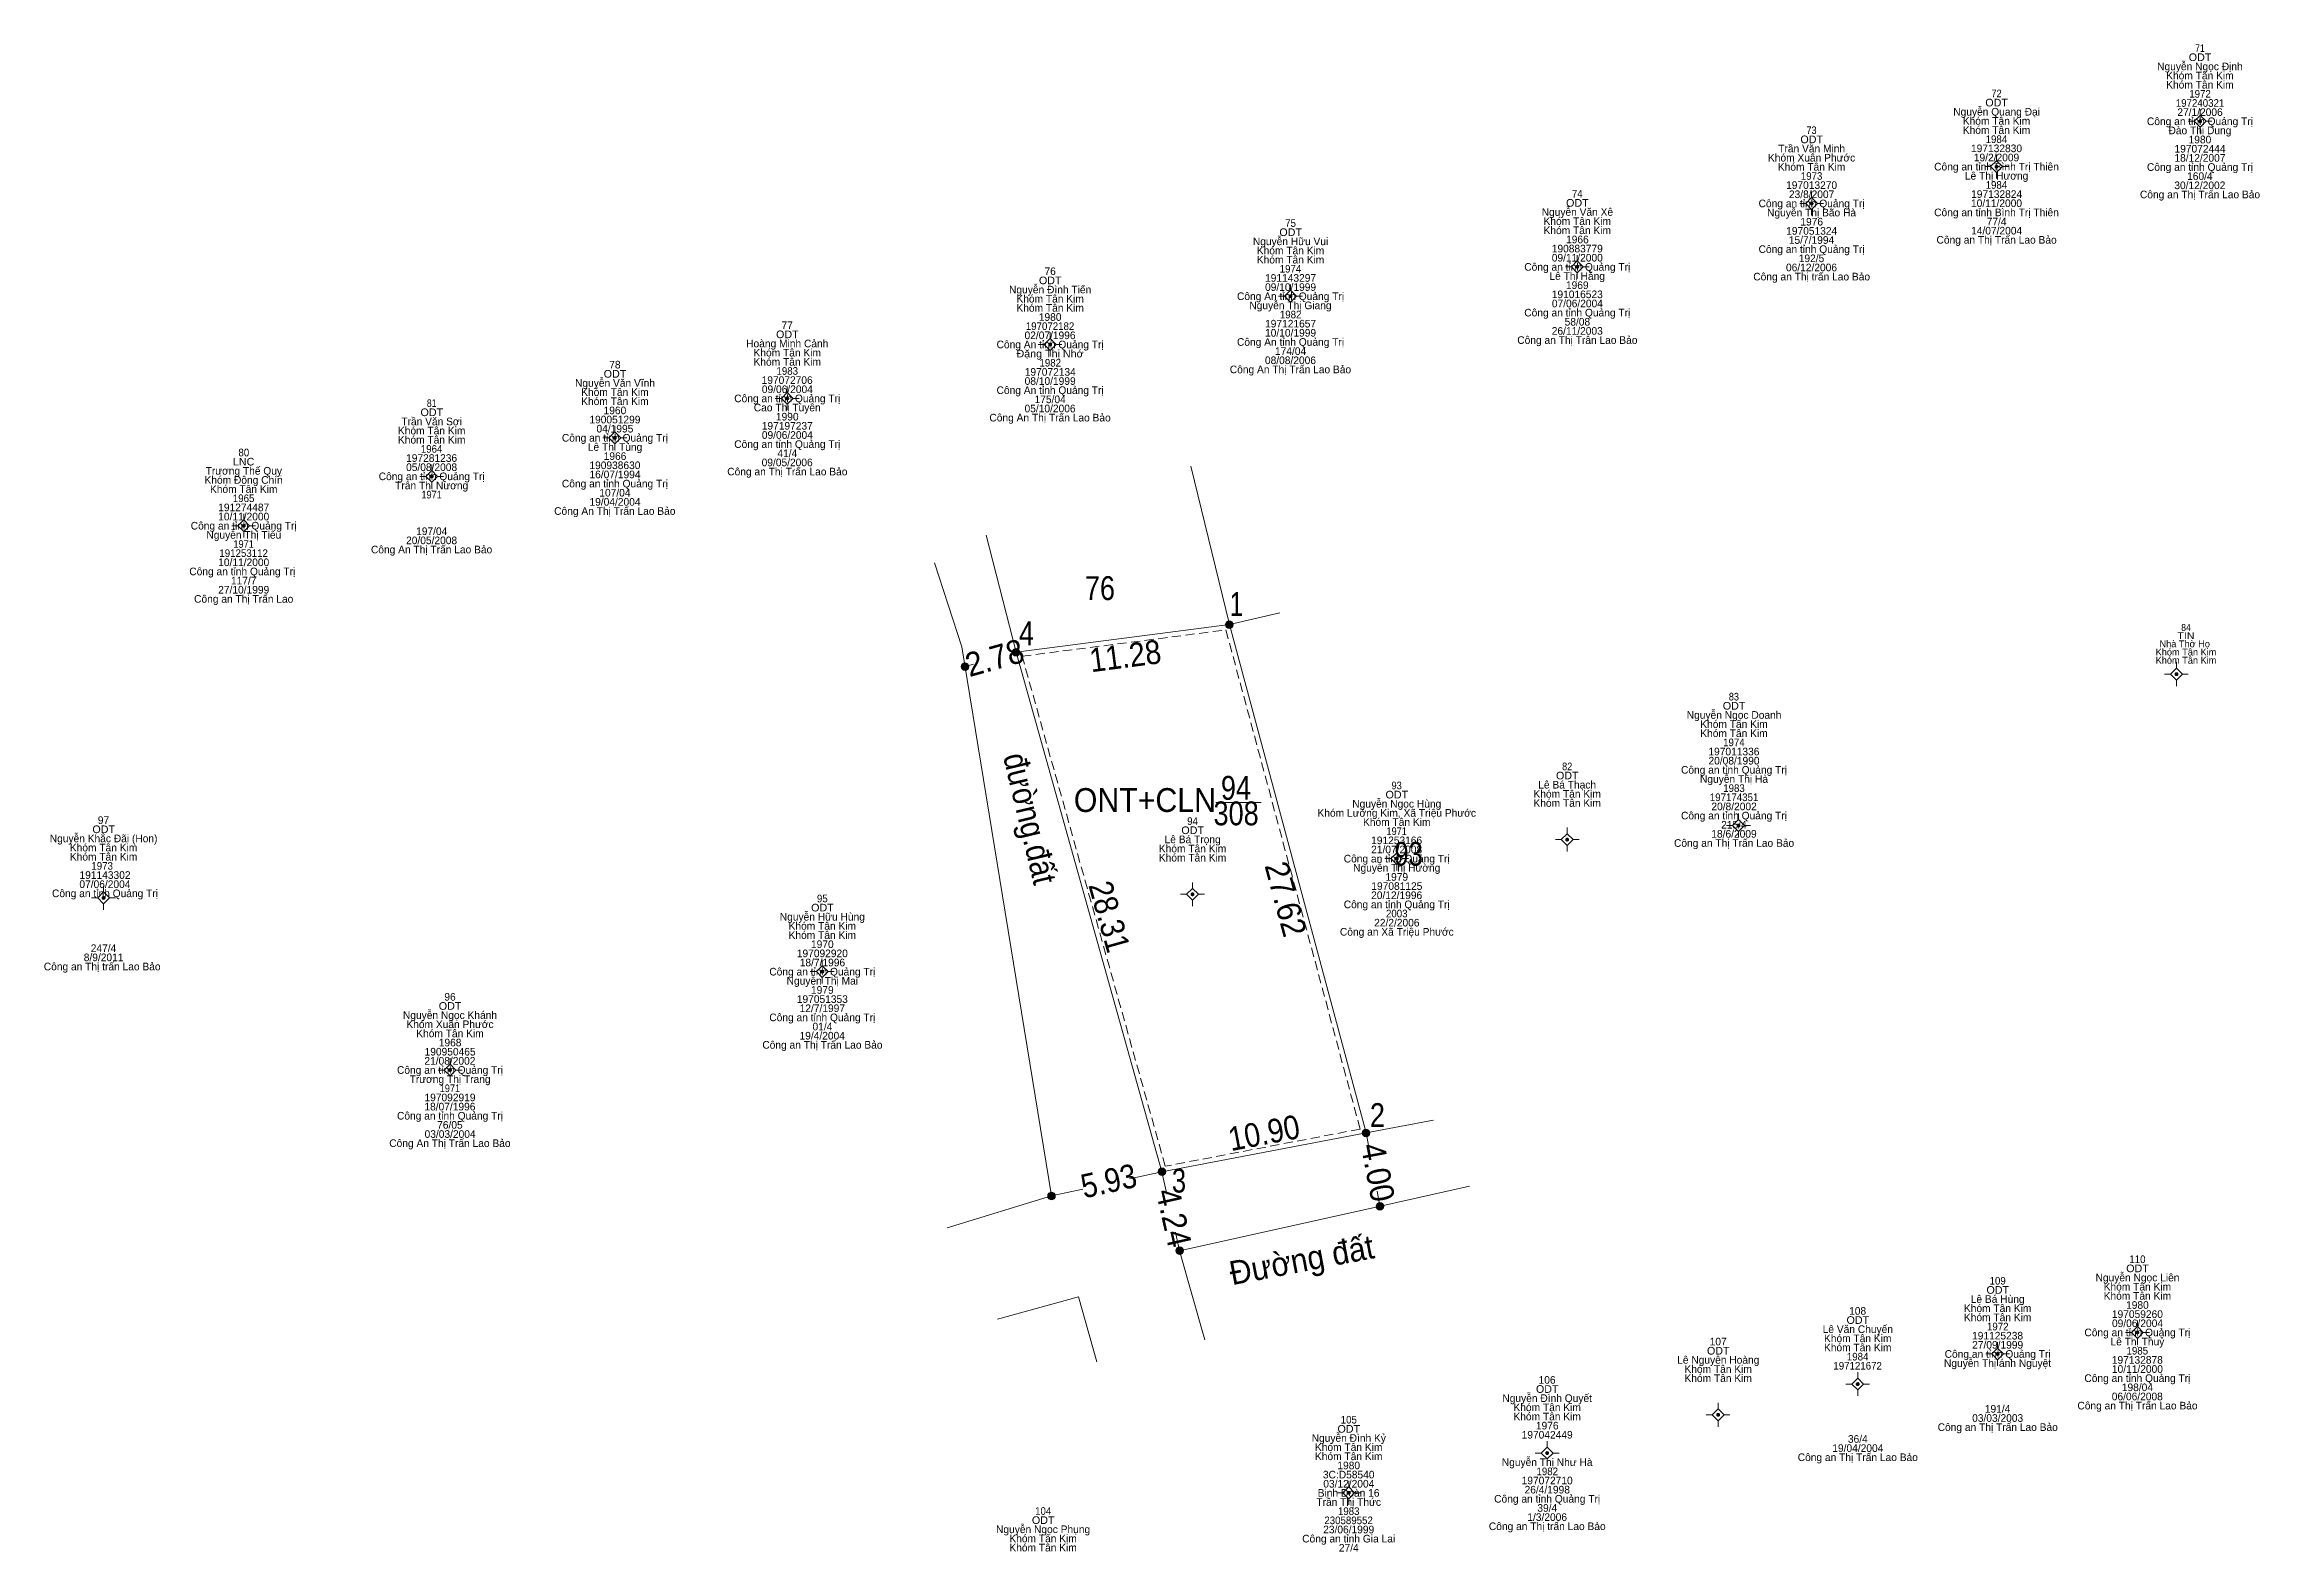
# Model space of a CAD drawing. Header units: metres. Extents: x 535914 to 536552, y 1836422 to 1837028.
# Drawn here: x 536143.1 to 536259.3, y 1836782.7 to 1836861.8 of the extents above; entities that cross this region are included whole.
import ezdxf
from ezdxf.enums import TextEntityAlignment as Align

# ---------------------------------------------------------------- set-up
doc = ezdxf.new("R2010")
doc.units = ezdxf.units.M
doc.header["$LTSCALE"] = 0.16
doc.linetypes.add('MEDIUM_DASHED', pattern=[4.5, 3, -1.5])
for name, color, linetype, lineweight in [('1', 7, 'MEDIUM_DASHED', 13), ('10', 7, 'Continuous', 13), ('11', 7, 'MEDIUM_DASHED', 13), ('15', 7, 'Continuous', 13), ('23', 7, 'Continuous', 13), ('63', 7, 'Continuous', 13)]:
    doc.layers.add(name, color=color, linetype=linetype, lineweight=lineweight)
doc.layers.add('13', color=7, linetype='Continuous')
doc.layers.add('28', color=7, linetype='Continuous')

msp = doc.modelspace()

# ---------------------------------------------------------------- hatches: boundary and pattern name
at = {"layer": '11'}
for points in [[(536256.2949, 1836857.8, 1), (536256.1449, 1836857.8, 1)], [(536245.6149, 1836855.42, 1), (536245.4649, 1836855.42, 1)], [(536235.9149, 1836853.49, 1), (536235.7649, 1836853.49, 1)], [(536223.6249, 1836850.16, 1), (536223.4749, 1836850.16, 1)], [(536208.5849, 1836848.62, 1), (536208.4349, 1836848.62, 1)], [(536195.9749, 1836846.09, 1), (536195.8249, 1836846.09, 1)], [(536182.1849, 1836843.26, 1), (536182.0349, 1836843.26, 1)], [(536173.1449, 1836841.19, 1), (536172.9949, 1836841.19, 1)], [(536163.5349, 1836839.17, 1), (536163.3849, 1836839.17, 1)], [(536153.6749, 1836836.58, 1), (536153.5249, 1836836.58, 1)], [(536255.0549, 1836828.79, 1), (536254.9049, 1836828.79, 1)], [(536223.0949, 1836820.11, 1), (536222.9449, 1836820.11, 1)], [(536232.0849, 1836820.85, 1), (536231.9349, 1836820.85, 1)], [(536214.1549, 1836819.11, 1), (536214.0049, 1836819.11, 1)], [(536146.3249, 1836817.05, 1), (536146.1749, 1836817.05, 1)], [(536203.4449, 1836817.24, 1), (536203.2949, 1836817.24, 1)], [(536184.0249, 1836813.18, 1), (536183.8749, 1836813.18, 1)], [(536164.4949, 1836808.02, 1), (536164.3449, 1836808.02, 1)], [(536253.0049, 1836794.25, 1), (536252.8549, 1836794.25, 1)], [(536245.6749, 1836793.12, 1), (536245.5249, 1836793.12, 1)], [(536238.3349, 1836791.54, 1), (536238.1849, 1836791.54, 1)], [(536231.0149, 1836789.93, 1), (536230.8649, 1836789.93, 1)], [(536222.0449, 1836787.92, 1), (536221.8949, 1836787.92, 1)], [(536211.6349, 1836785.83, 1), (536211.4849, 1836785.83, 1)]]:
    msp.add_hatch(color=256, dxfattribs=at).paths.add_polyline_path(points)
at = {"layer": '63'}
for points in [[(536205.5, 1836831.39, 1), (536205.1, 1836831.39, 1)], [(536191.64, 1836829.19, 1), (536191.24, 1836829.19, 1)], [(536194.31, 1836829.94, 1), (536193.91, 1836829.94, 1)], [(536212.67, 1836804.72, 1), (536212.27, 1836804.72, 1)], [(536201.96, 1836802.68, 1), (536201.56, 1836802.68, 1)], [(536196.17, 1836801.41, 1), (536195.77, 1836801.41, 1)], [(536213.4, 1836800.87, 1), (536213, 1836800.87, 1)], [(536202.89, 1836798.54, 1), (536202.49, 1836798.54, 1)]]:
    msp.add_hatch(color=256, dxfattribs=at).paths.add_polyline_path(points)

# ---------------------------------------------------------------- linework, layer by layer
at = {"layer": '1'}
msp.add_lwpolyline([(536205.12, 1836831.11), (536212.16, 1836804.92), (536201.94, 1836802.97), (536194.43, 1836829.73)], close=True, dxfattribs=at)
at = {"layer": '10'}
for p, q in [((536192.55, 1836836.08), (536194.11, 1836829.94)), ((536191.27, 1836830.23), (536189.83, 1836834.63)), ((536216.01, 1836805.38), (536212.47, 1836804.72)), ((536213.29, 1836800.89), (536217.9, 1836801.92))]:
    msp.add_line(p, q, dxfattribs=at)
for points in [[(536207.94, 1836832.01), (536205.3, 1836831.39), (536203.28, 1836839.71)], [(536194.11, 1836829.94), (536205.3, 1836831.39), (536212.47, 1836804.72)], [(536191.27, 1836830.23), (536195.97, 1836801.41), (536190.49, 1836799.73)], [(536194.11, 1836829.94), (536201.76, 1836802.68), (536212.47, 1836804.72)], [(536213.29, 1836800.89), (536202.69, 1836798.54), (536204.01, 1836793.86)], [(536198.35, 1836792.71), (536197.38, 1836796.12), (536193.13, 1836794.94)]]:
    msp.add_lwpolyline(points, dxfattribs=at)
at = {"layer": '11'}
for p, q in [((536256.22, 1836858.42), (536256.22, 1836858.11)), ((536255.91, 1836857.8), (536255.6, 1836857.8)), ((536256.22, 1836857.49), (536256.22, 1836857.18)), ((536256.84, 1836857.8), (536256.53, 1836857.8)), ((536245.54, 1836856.04), (536245.54, 1836855.73)), ((536245.23, 1836855.42), (536244.92, 1836855.42)), ((536245.54, 1836855.11), (536245.54, 1836854.8)), ((536246.16, 1836855.42), (536245.85, 1836855.42)), ((536235.84, 1836854.12), (536235.84, 1836853.8)), ((536235.53, 1836853.49), (536235.22, 1836853.49)), ((536235.84, 1836853.18), (536235.84, 1836852.86)), ((536236.46, 1836853.49), (536236.15, 1836853.49)), ((536223.55, 1836850.78), (536223.55, 1836850.47)), ((536208.51, 1836849.24), (536208.51, 1836848.93)), ((536223.24, 1836850.16), (536222.93, 1836850.16)), ((536223.55, 1836849.85), (536223.55, 1836849.54)), ((536224.18, 1836850.16), (536223.86, 1836850.16)), ((536208.2, 1836848.62), (536207.88, 1836848.62)), ((536208.51, 1836848.31), (536208.51, 1836848)), ((536209.14, 1836848.62), (536208.82, 1836848.62)), ((536195.9, 1836846.72), (536195.9, 1836846.4)), ((536195.59, 1836846.09), (536195.28, 1836846.09)), ((536195.9, 1836845.78), (536195.9, 1836845.46)), ((536196.52, 1836846.09), (536196.21, 1836846.09)), ((536181.8, 1836843.26), (536181.48, 1836843.26)), ((536182.11, 1836843.88), (536182.11, 1836843.57)), ((536182.74, 1836843.26), (536182.42, 1836843.26)), ((536182.11, 1836842.95), (536182.11, 1836842.64)), ((536172.76, 1836841.19), (536172.44, 1836841.19)), ((536173.07, 1836841.82), (536173.07, 1836841.5)), ((536173.07, 1836840.88), (536173.07, 1836840.56)), ((536173.69, 1836841.19), (536173.38, 1836841.19)), ((536163.46, 1836839.8), (536163.46, 1836839.48)), ((536163.15, 1836839.17), (536162.84, 1836839.17)), ((536163.46, 1836838.86), (536163.46, 1836838.54)), ((536164.08, 1836839.17), (536163.77, 1836839.17)), ((536153.29, 1836836.58), (536152.98, 1836836.58)), ((536153.6, 1836837.2), (536153.6, 1836836.89)), ((536153.6, 1836836.27), (536153.6, 1836835.96)), ((536154.22, 1836836.58), (536153.91, 1836836.58)), ((536254.98, 1836829.42), (536254.98, 1836829.1)), ((536254.67, 1836828.79), (536254.36, 1836828.79)), ((536254.98, 1836828.48), (536254.98, 1836828.16)), ((536255.6, 1836828.79), (536255.29, 1836828.79)), ((536232.01, 1836821.48), (536232.01, 1836821.16)), ((536222.71, 1836820.11), (536222.4, 1836820.11)), ((536223.02, 1836820.74), (536223.02, 1836820.42)), ((536223.64, 1836820.11), (536223.33, 1836820.11)), ((536231.7, 1836820.85), (536231.38, 1836820.85)), ((536232.01, 1836820.54), (536232.01, 1836820.22)), ((536232.64, 1836820.85), (536232.32, 1836820.85)), ((536213.77, 1836819.11), (536213.45, 1836819.11)), ((536214.08, 1836819.74), (536214.08, 1836819.42)), ((536214.08, 1836818.8), (536214.08, 1836818.48)), ((536214.7, 1836819.11), (536214.39, 1836819.11)), ((536223.02, 1836819.8), (536223.02, 1836819.48)), ((536146.25, 1836817.68), (536146.25, 1836817.36)), ((536203.37, 1836817.86), (536203.37, 1836817.55)), ((536145.94, 1836817.05), (536145.62, 1836817.05)), ((536146.25, 1836816.74), (536146.25, 1836816.42)), ((536146.88, 1836817.05), (536146.56, 1836817.05)), ((536203.06, 1836817.24), (536202.74, 1836817.24)), ((536203.37, 1836816.93), (536203.37, 1836816.62)), ((536204, 1836817.24), (536203.68, 1836817.24)), ((536183.64, 1836813.18), (536183.32, 1836813.18)), ((536183.95, 1836813.8), (536183.95, 1836813.49)), ((536184.57, 1836813.18), (536184.26, 1836813.18)), ((536183.95, 1836812.87), (536183.95, 1836812.56)), ((536164.42, 1836808.64), (536164.42, 1836808.33)), ((536164.11, 1836808.02), (536163.8, 1836808.02)), ((536164.42, 1836807.71), (536164.42, 1836807.4)), ((536165.05, 1836808.02), (536164.73, 1836808.02)), ((536252.93, 1836794.88), (536252.93, 1836794.56)), ((536245.6, 1836793.74), (536245.6, 1836793.43)), ((536252.62, 1836794.25), (536252.31, 1836794.25)), ((536252.93, 1836793.94), (536252.93, 1836793.62)), ((536253.56, 1836794.25), (536253.24, 1836794.25)), ((536238.26, 1836792.16), (536238.26, 1836791.85)), ((536245.29, 1836793.12), (536244.98, 1836793.12)), ((536245.6, 1836792.81), (536245.6, 1836792.5)), ((536246.22, 1836793.12), (536245.91, 1836793.12)), ((536237.95, 1836791.54), (536237.64, 1836791.54)), ((536238.26, 1836791.23), (536238.26, 1836790.92)), ((536238.88, 1836791.54), (536238.57, 1836791.54)), ((536230.63, 1836789.93), (536230.31, 1836789.93)), ((536230.94, 1836790.56), (536230.94, 1836790.24)), ((536231.56, 1836789.93), (536231.25, 1836789.93)), ((536230.94, 1836789.62), (536230.94, 1836789.3)), ((536221.66, 1836787.92), (536221.34, 1836787.92)), ((536221.97, 1836788.54), (536221.97, 1836788.23)), ((536221.97, 1836787.61), (536221.97, 1836787.3)), ((536222.6, 1836787.92), (536222.28, 1836787.92)), ((536211.56, 1836786.46), (536211.56, 1836786.14)), ((536211.25, 1836785.83), (536210.94, 1836785.83)), ((536211.56, 1836785.52), (536211.56, 1836785.2)), ((536212.19, 1836785.83), (536211.87, 1836785.83))]:
    msp.add_line(p, q, dxfattribs=at)
for points in [[(536256.22, 1836858.11), (536255.91, 1836857.8), (536256.22, 1836857.49), (536256.53, 1836857.8)], [(536245.54, 1836855.73), (536245.23, 1836855.42), (536245.54, 1836855.11), (536245.85, 1836855.42)], [(536235.84, 1836853.8), (536235.53, 1836853.49), (536235.84, 1836853.18), (536236.15, 1836853.49)], [(536223.55, 1836850.47), (536223.24, 1836850.16), (536223.55, 1836849.85), (536223.86, 1836850.16)], [(536208.51, 1836848.93), (536208.2, 1836848.62), (536208.51, 1836848.31), (536208.82, 1836848.62)], [(536195.9, 1836846.4), (536195.59, 1836846.09), (536195.9, 1836845.78), (536196.21, 1836846.09)], [(536182.11, 1836843.57), (536181.8, 1836843.26), (536182.11, 1836842.95), (536182.42, 1836843.26)], [(536173.07, 1836841.5), (536172.76, 1836841.19), (536173.07, 1836840.88), (536173.38, 1836841.19)], [(536163.46, 1836839.48), (536163.15, 1836839.17), (536163.46, 1836838.86), (536163.77, 1836839.17)], [(536153.6, 1836836.89), (536153.29, 1836836.58), (536153.6, 1836836.27), (536153.91, 1836836.58)], [(536254.98, 1836829.1), (536254.67, 1836828.79), (536254.98, 1836828.48), (536255.29, 1836828.79)], [(536232.01, 1836821.16), (536231.7, 1836820.85), (536232.01, 1836820.54), (536232.32, 1836820.85)], [(536223.02, 1836820.42), (536222.71, 1836820.11), (536223.02, 1836819.8), (536223.33, 1836820.11)], [(536214.08, 1836819.42), (536213.77, 1836819.11), (536214.08, 1836818.8), (536214.39, 1836819.11)], [(536146.25, 1836817.36), (536145.94, 1836817.05), (536146.25, 1836816.74), (536146.56, 1836817.05)], [(536203.37, 1836817.55), (536203.06, 1836817.24), (536203.37, 1836816.93), (536203.68, 1836817.24)], [(536183.95, 1836813.49), (536183.64, 1836813.18), (536183.95, 1836812.87), (536184.26, 1836813.18)], [(536164.42, 1836808.33), (536164.11, 1836808.02), (536164.42, 1836807.71), (536164.73, 1836808.02)], [(536252.93, 1836794.56), (536252.62, 1836794.25), (536252.93, 1836793.94), (536253.24, 1836794.25)], [(536245.6, 1836793.43), (536245.29, 1836793.12), (536245.6, 1836792.81), (536245.91, 1836793.12)], [(536238.26, 1836791.85), (536237.95, 1836791.54), (536238.26, 1836791.23), (536238.57, 1836791.54)], [(536230.94, 1836790.24), (536230.63, 1836789.93), (536230.94, 1836789.62), (536231.25, 1836789.93)], [(536221.97, 1836788.23), (536221.66, 1836787.92), (536221.97, 1836787.61), (536222.28, 1836787.92)], [(536211.56, 1836786.14), (536211.25, 1836785.83), (536211.56, 1836785.52), (536211.87, 1836785.83)]]:
    msp.add_lwpolyline(points, close=True, dxfattribs=at)
for centre in [(536256.2199, 1836857.8), (536245.5399, 1836855.42), (536235.8399, 1836853.49), (536223.5499, 1836850.16), (536208.5099, 1836848.62), (536195.8999, 1836846.09), (536182.1099, 1836843.26), (536173.0699, 1836841.19), (536163.4599, 1836839.17), (536153.5999, 1836836.58), (536254.9799, 1836828.79), (536223.0199, 1836820.11), (536232.0099, 1836820.85), (536214.0799, 1836819.11), (536146.2499, 1836817.05), (536203.3699, 1836817.24), (536183.9499, 1836813.18), (536164.4199, 1836808.02), (536252.9299, 1836794.25), (536245.5999, 1836793.12), (536238.2599, 1836791.54), (536230.9399, 1836789.93), (536221.9699, 1836787.92), (536211.5599, 1836785.83)]:
    msp.add_circle(centre, 0.075, dxfattribs=at)
at = {"layer": '23'}
for p, q in [((536192.55, 1836836.08), (536194.11, 1836829.94)), ((536191.27, 1836830.23), (536189.83, 1836834.63)), ((536216.01, 1836805.38), (536212.47, 1836804.72)), ((536213.29, 1836800.89), (536217.9, 1836801.92))]:
    msp.add_line(p, q, dxfattribs=at)
for points in [[(536191.27, 1836830.23), (536195.97, 1836801.41), (536190.49, 1836799.73)], [(536194.11, 1836829.94), (536201.76, 1836802.68), (536212.47, 1836804.72)], [(536213.29, 1836800.89), (536202.69, 1836798.54), (536204.01, 1836793.86)]]:
    msp.add_lwpolyline(points, dxfattribs=at)
at = {"layer": '63'}
for p, q in [((536191.44, 1836829.19), (536191.88, 1836829.31)), ((536204.59, 1836822.06), (536206.96, 1836822.06)), ((536212.69, 1836803.58), (536212.47, 1836804.72)), ((536201.76, 1836802.68), (536200.07, 1836802.31)), ((536201.76, 1836802.68), (536202.02, 1836801.51)), ((536197.61, 1836801.77), (536195.97, 1836801.41)), ((536213.2, 1836800.87), (536213.05, 1836801.67)), ((536202.47, 1836799.51), (536202.69, 1836798.54))]:
    msp.add_line(p, q, dxfattribs=at)
for centre in [(536205.3, 1836831.39), (536191.44, 1836829.19), (536194.11, 1836829.94), (536212.47, 1836804.72), (536201.76, 1836802.68), (536195.97, 1836801.41), (536213.2, 1836800.87), (536202.69, 1836798.54)]:
    msp.add_circle(centre, 0.2, dxfattribs=at)

# ---------------------------------------------------------------- texts
at = {"layer": '1'}
for s, width, p in [('94', 0.85, (536205.645, 1836822.2)), ('ONT+CLN', 0.95, (536200.87, 1836821.56)), ('308', 0.85, (536205.655, 1836820.86))]:
    msp.add_text(s, height=1.25, dxfattribs=dict(at, width=width)).set_placement(p, align=Align.CENTER)
at = {"layer": '13'}
for s, width, p in [('76', 0.85, (536198.51, 1836832.68)), ('93', 0.8, (536214.7, 1836818.74))]:
    msp.add_text(s, height=1.25, dxfattribs=dict(at, width=width)).set_placement(p, align=Align.CENTER)
at = {"layer": '15'}
for s, height, width, p in [('71', 0.4, 0.85, (536256.21, 1836861.44)), ('ODT', 0.4, 1.05, (536256.215, 1836860.96)), ('72', 0.4, 0.9, (536245.54, 1836859.06)), ('ODT', 0.4, 1.05, (536245.545, 1836858.58)), ('197240321', 0.4, 0.95, (536256.215, 1836858.56)), ('1972', 0.4, 0.95, (536256.215, 1836859.04)), ('73', 0.4, 0.9, (536235.835, 1836857.13)), ('ODT', 0.4, 1.05, (536235.845, 1836856.65)), ('1984', 0.4, 0.95, (536245.535, 1836856.66)), ('1973', 0.4, 0.95, (536235.84, 1836854.73)), ('ODT', 0.4, 1.05, (536223.555, 1836853.32)), ('74', 0.4, 0.95, (536223.55, 1836853.8)), ('1984', 0.4, 0.95, (536245.535, 1836854.26)), ('75', 0.4, 0.95, (536208.51, 1836852.26)), ('ODT', 0.4, 1.05, (536208.515, 1836851.78)), ('1974', 0.4, 0.95, (536208.505, 1836849.86)), ('ODT', 0.4, 1.05, (536195.905, 1836849.25)), ('1982', 0.4, 0.95, (536208.515, 1836847.46)), ('ODT', 0.4, 1.05, (536182.115, 1836846.42)), ('197072182', 0.4, 0.95, (536195.895, 1836846.85)), ('Đặng Thị Nhớ', 0.4, 1.05, (536195.895, 1836845.41)), ('ODT', 0.4, 1.05, (536173.075, 1836844.35)), ('1983', 0.4, 0.95, (536182.11, 1836844.5)), ('1982', 0.4, 0.95, (536195.905, 1836844.93)), ('81', 0.4, 0.85, (536163.46, 1836842.81)), ('ODT', 0.4, 1.05, (536163.465, 1836842.33)), ('LNC', 0.4, 1.05, (536153.595, 1836839.74)), ('80', 0.4, 0.95, (536153.605, 1836840.22)), ('1964', 0.4, 0.95, (536163.455, 1836840.41)), ('1965', 0.4, 0.95, (536153.595, 1836837.82)), ('1971', 0.4, 0.9, (536163.455, 1836838.01)), ('191253112', 0.4, 0.95, (536153.595, 1836834.94)), ('1971', 0.4, 0.9, (536153.595, 1836835.42)), ('TIN', 0.36, 1.15, (536255.475, 1836830.63)), ('84', 0.36, 0.95, (536255.48, 1836831.06)), ('ODT', 0.4, 1.05, (536231.775, 1836826.93)), ('83', 0.4, 0.9, (536231.765, 1836827.41)), ('1974', 0.4, 0.95, (536231.765, 1836825.01)), ('ODT', 0.4, 1.05, (536223.025, 1836823.27)), ('82', 0.4, 0.9, (536223.02, 1836823.75)), ('ODT', 0.4, 1.05, (536214.085, 1836822.27)), ('93', 0.4, 0.9, (536214.075, 1836822.75)), ('197174351', 0.4, 0.95, (536231.775, 1836822.13)), ('1983', 0.4, 0.95, (536231.77, 1836822.61)), ('94', 0.4, 0.95, (536203.37, 1836820.88)), ('ODT', 0.4, 1.05, (536146.255, 1836820.45)), ('ODT', 0.4, 1.05, (536203.375, 1836820.4)), ('1971', 0.4, 0.9, (536214.075, 1836820.35)), ('1973 ', 0.4, 0.95, (536146.245, 1836818.53)), ('ODT', 0.4, 1.05, (536183.955, 1836816.34)), ('95', 0.4, 0.95, (536183.95, 1836816.82)), ('2003', 0.4, 0.95, (536214.08, 1836816.03)), ('ODT', 0.4, 1.05, (536164.425, 1836811.18)), ('1971', 0.4, 0.9, (536164.415, 1836806.86)), ('110', 0.4, 0.95, (536252.93, 1836797.89)), ('109', 0.4, 0.95, (536245.6, 1836796.76)), ('ODT', 0.4, 1.05, (536252.935, 1836797.41)), ('ODT', 0.4, 1.05, (536245.605, 1836796.28)), ('ODT', 0.4, 1.05, (536238.265, 1836794.7)), ('1972', 0.4, 0.95, (536245.605, 1836794.36)), ('ODT', 0.4, 1.05, (536230.945, 1836793.09)), ('1985', 0.4, 0.95, (536252.925, 1836793.09)), ('197121672', 0.4, 0.95, (536238.255, 1836792.3)), ('1984', 0.4, 0.95, (536238.255, 1836792.78)), ('ODT', 0.4, 1.05, (536221.975, 1836791.08)), ('105', 0.4, 0.95, (536211.565, 1836789.47)), ('ODT', 0.4, 1.05, (536211.565, 1836788.99)), ('1982', 0.4, 0.95, (536221.975, 1836786.76)), ('ODT', 0.4, 1.05, (536195.535, 1836784.2)), ('104', 0.4, 0.95, (536195.535, 1836784.68)), ('230589552', 0.4, 0.95, (536211.555, 1836784.19)), ('1983', 0.4, 0.95, (536211.56, 1836784.67))]:
    msp.add_text(s, height=height, dxfattribs=dict(at, width=width)).set_placement(p, align=Align.CENTER)
for s, height, p in [('Nguyễn Ngọc Định', 0.4, (536256.21, 1836860.48)), ('Khóm Tân Kim', 0.4, (536256.21, 1836860)), ('Khóm Tân Kim', 0.4, (536256.21, 1836859.52)), ('Nguyễn Quang Đại', 0.4, (536245.545, 1836858.1)), ('27/1/2006', 0.4, (536256.215, 1836858.08)), ('Khóm Tân Kim', 0.4, (536245.54, 1836857.62)), ('Khóm Tân Kim', 0.4, (536245.54, 1836857.14)), ('Công an tỉnh Quảng Trị', 0.4, (536256.21, 1836857.6)), ('Đào Thị Dung', 0.4, (536256.21, 1836857.12)), ('Khóm Xuân Phước', 0.4, (536235.84, 1836855.69)), ('Trần Văn Minh', 0.4, (536235.845, 1836856.17)), ('197132830', 0.4, (536245.54, 1836856.18)), ('19/2/2009', 0.4, (536245.54, 1836855.7)), ('18/12/2007', 0.4, (536256.21, 1836855.68)), ('197072444', 0.4, (536256.215, 1836856.16)), ('1980', 0.4, (536256.21, 1836856.64)), ('Khóm Tân Kim', 0.4, (536235.84, 1836855.21)), ('Công an tỉnh Bình Trị Thiên', 0.4, (536245.54, 1836855.22)), ('Lê Thị Hương', 0.4, (536245.545, 1836854.74)), ('Công an tỉnh Quảng Trị', 0.4, (536256.21, 1836855.2)), ('160/4', 0.4, (536256.205, 1836854.72)), ('Công an tỉnh Quảng Trị', 0.4, (536235.84, 1836853.29)), ('197013270', 0.4, (536235.84, 1836854.25)), ('23/8/2007', 0.4, (536235.84, 1836853.77)), ('10/11/2000', 0.4, (536245.54, 1836853.3)), ('197132824', 0.4, (536245.545, 1836853.78)), ('Công an Thị Trấn Lao Bảo', 0.4, (536256.215, 1836853.76)), ('30/12/2002', 0.4, (536256.205, 1836854.24)), ('Nguyễn Văn Xê', 0.4, (536223.555, 1836852.84)), ('Khóm Tân Kim', 0.4, (536223.55, 1836852.36)), ('Nguyễn Thị Bão Hà', 0.4, (536235.84, 1836852.81)), ('1976', 0.4, (536235.845, 1836852.33)), ('Công an tỉnh Bình Trị Thiên', 0.4, (536245.54, 1836852.82)), ('77/4', 0.4, (536245.545, 1836852.34)), ('Nguyễn Hữu Vui', 0.4, (536208.51, 1836851.3)), ('Khóm Tân Kim', 0.4, (536223.55, 1836851.88)), ('190883779', 0.4, (536223.55, 1836850.92)), ('1966', 0.4, (536223.555, 1836851.4)), ('Công an tỉnh Quảng Trị', 0.4, (536235.84, 1836850.89)), ('197051324', 0.4, (536235.845, 1836851.85)), ('15/7/1994', 0.4, (536235.835, 1836851.37)), ('Công an Thị Trấn Lao Bảo', 0.4, (536245.545, 1836851.38)), ('14/07/2004', 0.4, (536245.545, 1836851.86)), ('Khóm Tân Kim', 0.4, (536208.51, 1836850.82)), ('Khóm Tân Kim', 0.4, (536208.51, 1836850.34)), ('Công an tỉnh Quảng Trị', 0.4, (536223.55, 1836849.96)), ('09/11/2000', 0.4, (536223.55, 1836850.44)), ('06/12/2006', 0.4, (536235.835, 1836849.93)), ('192/5', 0.4, (536235.835, 1836850.41)), ('Nguyễn Đình Tiến', 0.4, (536195.9, 1836848.77)), ('76', 0.4, (536195.9, 1836849.73)), ('09/10/1999', 0.4, (536208.51, 1836848.9)), ('191143297', 0.4, (536208.51, 1836849.38)), ('Lê Thị Hằng', 0.4, (536223.545, 1836849.48)), ('1969', 0.4, (536223.55, 1836849)), ('Công an Thị trấn Lao Bảo', 0.4, (536235.845, 1836849.45)), ('Khóm Tân Kim', 0.4, (536195.9, 1836848.29)), ('Khóm Tân Kim', 0.4, (536195.9, 1836847.81)), ('Công An tỉnh Quảng Trị', 0.4, (536208.51, 1836848.42)), ('Nguyễn Thị Giang', 0.4, (536208.505, 1836847.94)), ('Công an tỉnh Quảng Trị', 0.4, (536223.55, 1836847.56)), ('07/06/2004', 0.4, (536223.555, 1836848.04)), ('191016523', 0.4, (536223.55, 1836848.52)), ('77', 0.4, (536182.105, 1836846.9)), ('02/07/1996', 0.4, (536195.895, 1836846.37)), ('1980', 0.4, (536195.9, 1836847.33)), ('197121657', 0.4, (536208.51, 1836846.98)), ('10/10/1999', 0.4, (536208.51, 1836846.5)), ('26/11/2003', 0.4, (536223.55, 1836846.6)), ('58/08', 0.4, (536223.555, 1836847.08)), ('Hoàng Minh Cảnh', 0.4, (536182.11, 1836845.94)), ('Khóm Tân Kim', 0.4, (536182.11, 1836845.46)), ('Công An tỉnh Quảng Trị', 0.4, (536195.9, 1836845.89)), ('Công An tỉnh Quảng Trị', 0.4, (536208.51, 1836846.02)), ('174/04', 0.4, (536208.51, 1836845.54)), ('Công an Thị Trân Lao Bảo', 0.4, (536223.555, 1836846.12)), ('Nguyễn Văn Vĩnh', 0.4, (536173.075, 1836843.87)), ('78', 0.4, (536173.07, 1836844.83)), ('Khóm Tân Kim', 0.4, (536182.11, 1836844.98)), ('197072706', 0.4, (536182.105, 1836844.02)), ('08/10/1999', 0.4, (536195.9, 1836843.97)), ('197072134', 0.4, (536195.905, 1836844.45)), ('Công An Thị Trấn Lao Bảo', 0.4, (536208.505, 1836844.58)), ('08/08/2006', 0.4, (536208.505, 1836845.06)), ('Khóm Tân Kim', 0.4, (536173.07, 1836843.39)), ('Khóm Tân Kim', 0.4, (536173.07, 1836842.91)), ('Công an tỉnh Quảng Trị', 0.4, (536182.11, 1836843.06)), ('09/06/2004', 0.4, (536182.115, 1836843.54)), ('Công An tỉnh Quảng Trị', 0.4, (536195.9, 1836843.49)), ('175/04', 0.4, (536195.9, 1836843.01)), ('Trần Văn Sợi', 0.4, (536163.455, 1836841.85)), ('190051299', 0.4, (536173.07, 1836841.95)), ('1960', 0.4, (536173.07, 1836842.43)), ('Cao Thị Tuyên', 0.4, (536182.11, 1836842.58)), ('1990', 0.4, (536182.11, 1836842.1)), ('Công An Thị Trấn Lao Bảo', 0.4, (536195.895, 1836842.05)), ('05/10/2006', 0.4, (536195.895, 1836842.53)), ('Khóm Tân Kim', 0.4, (536163.46, 1836841.37)), ('Khóm Tân Kim', 0.4, (536163.46, 1836840.89)), ('Công an tỉnh Quảng Trị', 0.4, (536173.07, 1836840.99)), ('Lê Thị Tùng', 0.4, (536173.075, 1836840.51)), ('04/1995', 0.4, (536173.07, 1836841.47)), ('Công an tỉnh Quảng Trị', 0.4, (536182.11, 1836840.66)), ('09/06/2004', 0.4, (536182.115, 1836841.14)), ('197197237', 0.4, (536182.11, 1836841.62)), ('Trương Thế Quỵ', 0.4, (536153.605, 1836839.26)), ('05/08/2008', 0.4, (536163.455, 1836839.45)), ('197281236', 0.4, (536163.455, 1836839.93)), ('190938630', 0.4, (536173.07, 1836839.55)), ('1966', 0.4, (536173.075, 1836840.03)), ('09/05/2006', 0.4, (536182.105, 1836839.7)), ('41/4', 0.4, (536182.115, 1836840.18)), ('Khóm Đông Chín', 0.4, (536153.595, 1836838.78)), ('Khóm Tân Kim', 0.4, (536153.6, 1836838.3)), ('Công an tỉnh Quảng Trị', 0.4, (536163.46, 1836838.97)), ('Trân Thị Nương', 0.4, (536163.46, 1836838.49)), ('Công an tỉnh Quảng Trị', 0.4, (536173.07, 1836838.59)), ('16/07/1994', 0.4, (536173.075, 1836839.07)), ('Công an Thị Trấn Lao Bảo', 0.4, (536182.115, 1836839.22)), ('191274487', 0.4, (536153.6, 1836837.34)), ('Công An Thị Trấn Lao Bảo', 0.4, (536173.065, 1836837.15)), ('19/04/2004', 0.4, (536173.075, 1836837.63)), ('107/04', 0.4, (536173.07, 1836838.11)), ('Công an tỉnh Quảng Trị', 0.4, (536153.6, 1836836.38)), ('Nguyễn Thị Tiếu', 0.4, (536153.605, 1836835.9)), ('10/11/2000', 0.4, (536153.6, 1836836.86)), ('197/04', 0.4, (536163.46, 1836836.09)), ('Công An Thị Trấn Lao Bảo', 0.4, (536163.455, 1836835.13)), ('20/05/2008', 0.4, (536163.455, 1836835.61)), ('Công an tỉnh Quảng Trị ', 0.4, (536153.6, 1836833.98)), ('10/11/2000', 0.4, (536153.6, 1836834.46)), ('117/7', 0.4, (536153.6, 1836833.5)), ('Công an Thị Trấn Lao', 0.4, (536153.6, 1836832.54)), ('27/10/1999', 0.4, (536153.6, 1836833.02)), ('Nhà Thờ Họ ', 0.36, (536255.48, 1836830.2)), ('Khóm Tân Kim', 0.36, (536255.48, 1836829.77)), ('Khóm Tân Kim', 0.36, (536255.48, 1836829.34)), ('Nguyễn Ngọc Doanh', 0.4, (536231.775, 1836826.45)), ('Khóm Tân Kim', 0.4, (536231.77, 1836825.97)), ('Khóm Tân Kim', 0.4, (536231.77, 1836825.49)), ('197011336', 0.4, (536231.765, 1836824.53)), ('Công an tỉnh Quảng Trị', 0.4, (536231.77, 1836823.57)), ('Nguyễn Thị Hà', 0.4, (536231.77, 1836823.09)), ('20/08/1990', 0.4, (536231.77, 1836824.05)), ('Nguyễn Ngọc Hùng', 0.4, (536214.08, 1836821.79)), ('Khóm Tân Kim', 0.4, (536223.02, 1836822.31)), ('Lê Bá Thạch', 0.4, (536223.02, 1836822.79)), ('97', 0.4, (536146.245, 1836820.93)), ('Khóm Lưỡng Kim, Xã Triệu Phước', 0.4, (536214.08, 1836821.31)), ('Khóm Tân Kim', 0.4, (536214.08, 1836820.83)), ('Khóm Tân Kim', 0.4, (536223.02, 1836821.83)), ('Công an tỉnh Quảng Trị', 0.4, (536231.77, 1836821.17)), ('20/8/2002', 0.4, (536231.775, 1836821.65)), ('Nguyễn Khắc Đãi (Hon)', 0.4, (536146.25, 1836819.97)), ('Lê Bá Trọng', 0.4, (536203.375, 1836819.92)), ('191253166', 0.4, (536214.075, 1836819.87)), ('Công an Thị Trấn Lao Bảo', 0.4, (536231.775, 1836819.73)), ('18/6/2009', 0.4, (536231.77, 1836820.21)), ('215/4', 0.4, (536231.765, 1836820.69)), ('Khóm Tân Kim', 0.4, (536146.25, 1836819.49)), ('Khóm Tân Kim', 0.4, (536146.25, 1836819.01)), ('Khóm Tân Kim', 0.4, (536203.37, 1836819.44)), ('Khóm Tân Kim', 0.4, (536203.37, 1836818.96)), ('Công an tỉnh Quảng Trị', 0.4, (536214.08, 1836818.91)), ('Nguyễn Thị Hường', 0.4, (536214.08, 1836818.43)), ('21/07/2008', 0.4, (536214.075, 1836819.39)), (' 07/06/2004', 0.4, (536146.245, 1836817.57)), (' 191143302', 0.4, (536146.25, 1836818.05)), ('197081125', 0.4, (536214.085, 1836817.47)), ('1979', 0.4, (536214.08, 1836817.95)), (' Công an tỉnh Quảng Trị', 0.4, (536146.25, 1836817.09)), ('Công an tỉnh Quảng Trị', 0.4, (536214.08, 1836816.51)), ('20/12/1996', 0.4, (536214.075, 1836816.99)), ('Nguyễn Hữu Hùng', 0.4, (536183.95, 1836815.86)), ('Khóm Tân Kim', 0.4, (536183.95, 1836815.38)), ('Khóm Tân Kim', 0.4, (536183.95, 1836814.9)), ('Công an Xã Triệu Phước', 0.4, (536214.085, 1836815.07)), ('22/2/2006', 0.4, (536214.085, 1836815.55)), ('8/9/2011', 0.4, (536146.25, 1836813.73)), ('247/4', 0.4, (536146.245, 1836814.21)), ('197092920', 0.4, (536183.95, 1836813.94)), ('1970', 0.4, (536183.95, 1836814.42)), ('Công an Thị trấn Lao Bảo ', 0.4, (536146.25, 1836813.25)), ('Công an tỉnh Quảng Trị', 0.4, (536183.95, 1836812.98)), ('Nguyễn Thị Mai', 0.4, (536183.95, 1836812.5)), ('18/7/1996', 0.4, (536183.955, 1836813.46)), ('96', 0.4, (536164.42, 1836811.66)), ('197051353', 0.4, (536183.95, 1836811.54)), ('1979', 0.4, (536183.95, 1836812.02)), ('Nguyễn Ngọc Khánh', 0.4, (536164.42, 1836810.7)), ('Công an tỉnh Quảng Trị', 0.4, (536183.95, 1836810.58)), ('12/7/1997', 0.4, (536183.95, 1836811.06)), ('Khóm Xuân Phước', 0.4, (536164.42, 1836810.22)), ('Khóm Tân Kim', 0.4, (536164.42, 1836809.74)), ('1968', 0.4, (536164.425, 1836809.26)), ('Công an Thị Trấn Lao Bảo', 0.4, (536183.955, 1836809.14)), ('19/4/2004', 0.4, (536183.945, 1836809.62)), ('01/4', 0.4, (536183.955, 1836810.1)), ('21/08/2002', 0.4, (536164.415, 1836808.3)), ('190950465', 0.4, (536164.425, 1836808.78)), ('Công an tỉnh Quảng Trị', 0.4, (536164.42, 1836807.82)), ('Trương Thị Trang', 0.4, (536164.425, 1836807.34)), ('18/07/1996', 0.4, (536164.415, 1836805.9)), ('197092919', 0.4, (536164.42, 1836806.38)), ('Công an tỉnh Quảng Trị', 0.4, (536164.42, 1836805.42)), ('03/03/2004', 0.4, (536164.425, 1836804.46)), ('76/05', 0.4, (536164.415, 1836804.94)), ('Công An Thị Trấn Lao Bảo', 0.4, (536164.415, 1836803.98)), ('Nguyễn Ngọc Liên', 0.4, (536252.935, 1836796.93)), ('Khóm Tân Kim', 0.4, (536252.93, 1836796.45)), ('108', 0.4, (536238.255, 1836795.18)), ('Khóm Tân Kim', 0.4, (536245.6, 1836795.32)), ('Lê Bá Hùng', 0.4, (536245.6, 1836795.8)), ('Khóm Tân Kim', 0.4, (536252.93, 1836795.97)), ('1980', 0.4, (536252.93, 1836795.49)), ('Lê Văn Chuyến', 0.4, (536238.265, 1836794.22)), ('Khóm Tân Kim', 0.4, (536245.6, 1836794.84)), ('Công an tỉnh Quảng Trị', 0.4, (536252.93, 1836794.05)), ('09/06/2004', 0.4, (536252.935, 1836794.53)), ('197059260', 0.4, (536252.93, 1836795.01)), ('107', 0.4, (536230.94, 1836793.57)), ('Khóm Tân Kim', 0.4, (536238.26, 1836793.74)), ('Khóm Tân Kim', 0.4, (536238.26, 1836793.26)), ('Công an tỉnh Quảng Trị', 0.4, (536245.6, 1836792.92)), ('27/09/1999', 0.4, (536245.6, 1836793.4)), ('191125238', 0.4, (536245.595, 1836793.88)), ('Lê Thị Thuỷ', 0.4, (536252.93, 1836793.57)), ('Lê Nguyên Hoàng', 0.4, (536230.945, 1836792.61)), ('Khóm Tân Kim', 0.4, (536230.94, 1836792.13)), ('Khóm Tân Kim', 0.4, (536230.94, 1836791.65)), ('Nguyễn Thị ánh Nguyệt', 0.4, (536245.595, 1836792.44)), ('Công an tỉnh Quảng Trị', 0.4, (536252.93, 1836791.65)), ('197132878', 0.4, (536252.925, 1836792.61)), ('10/11/2000', 0.4, (536252.93, 1836792.13)), ('Nguyễn Đình Quyết', 0.4, (536221.97, 1836790.6)), ('106', 0.4, (536221.965, 1836791.56)), ('06/06/2008', 0.4, (536252.925, 1836790.69)), ('198/04', 0.4, (536252.93, 1836791.17)), ('Khóm Tân Kim', 0.4, (536221.97, 1836790.12)), ('Khóm Tân Kim', 0.4, (536221.97, 1836789.64)), ('03/03/2003', 0.4, (536245.6, 1836789.56)), ('191/4', 0.4, (536245.595, 1836790.04)), ('Công an Thị Trấn Lao Bảo', 0.4, (536252.935, 1836790.21)), ('Nguyễn Đình Kỷ', 0.4, (536211.565, 1836788.51)), ('197042449', 0.4, (536221.97, 1836788.68)), ('1976', 0.4, (536221.975, 1836789.16)), ('36/4', 0.4, (536238.265, 1836788.46)), ('Công an Thị Trấn Lao Bảo', 0.4, (536245.605, 1836789.08)), ('Khóm Tân Kim', 0.4, (536211.56, 1836788.03)), ('Khóm Tân Kim', 0.4, (536211.56, 1836787.55)), ('1980', 0.4, (536211.56, 1836787.07)), ('Nguyễn Thị Như Hà', 0.4, (536221.97, 1836787.24)), ('Công an Thị Trấn Lao Bảo', 0.4, (536238.265, 1836787.5)), ('19/04/2004', 0.4, (536238.265, 1836787.98)), ('3C:D58540', 0.4, (536211.56, 1836786.59)), ('03/12/2004', 0.4, (536211.565, 1836786.11)), ('197072710', 0.4, (536221.97, 1836786.28)), ('Trần Thị Thức', 0.4, (536211.56, 1836785.15)), ('Binh Đoàn 16', 0.4, (536211.555, 1836785.63)), ('Công an tỉnh Quảng Trị', 0.4, (536221.97, 1836785.32)), ('26/4/1998', 0.4, (536221.975, 1836785.8)), ('39/4', 0.4, (536221.975, 1836784.84)), ('Nguyễn Ngọc Phụng', 0.4, (536195.53, 1836783.72)), ('23/06/1999', 0.4, (536211.56, 1836783.71)), ('Công an Thị trấn Lao Bảo', 0.4, (536221.975, 1836783.88)), ('1/3/2006', 0.4, (536221.97, 1836784.36)), ('Khóm Tân Kim', 0.4, (536195.53, 1836783.24)), ('Khóm Tân Kim', 0.4, (536195.53, 1836782.76)), ('Công an tỉnh Gia Lai', 0.4, (536211.56, 1836783.23)), ('27/4', 0.4, (536211.565, 1836782.75))]:
    msp.add_text(s, height=height, dxfattribs=at).set_placement(p, align=Align.CENTER)
at = {"layer": '28', "width": 0.9}
msp.add_text('đường.đất', height=1.25, rotation=283.43, dxfattribs=at).set_placement((536194.2391, 1836821.0752), align=Align.CENTER)
at = {"layer": '63'}
for s, width, p in [(' 1', 0.75, (536206.02, 1836831.85)), (' 4', 0.85, (536195.05, 1836830.31)), (' 2', 0.85, (536213.46, 1836805.03)), (' 3', 0.8, (536203.03, 1836801.59))]:
    msp.add_text(s, height=1.25, dxfattribs=dict(at, width=width)).set_placement(p, align=Align.RIGHT)
for s, rotation, width, p in [('2.78', 15.69, 0.95, (536193.156, 1836829.0502)), ('11.28', 7.383, 0.9, (536199.9197, 1836829.131)), ('27.62', 285.048, 0.95, (536207.6529, 1836816.8323)), ('28.31', 285.676, 0.9, (536198.4081, 1836815.9039)), ('10.90', 10.784, 0.9, (536207.2331, 1836804.1125)), ('4.00', 280.736, 0.95, (536212.4832, 1836802.5364)), ('5.93', 12.372, 0.9, (536199.1061, 1836801.5938)), ('4.24', 282.661, 0.95, (536201.7788, 1836800.132)), ('Đường đất', 10.784, 0.95, (536209.2081, 1836797.4444))]:
    msp.add_text(s, height=1.25, rotation=rotation, dxfattribs=dict(at, width=width)).set_placement(p, align=Align.CENTER)

doc.saveas('drawing.dxf')
